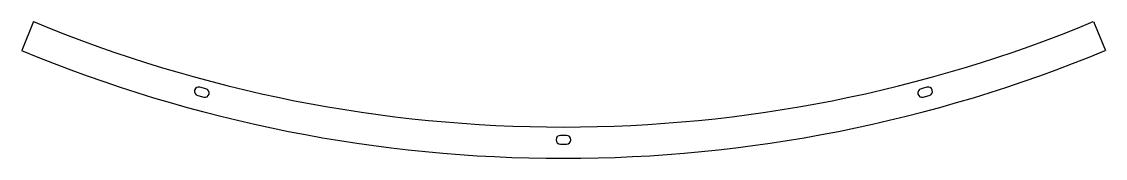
# Model space of a CAD drawing. Header units: millimetres. Extents: x 3434 to 5182, y 1197 to 1418.
import ezdxf

# ---------------------------------------------------------------- set-up
doc = ezdxf.new("R2010")
doc.units = ezdxf.units.MM

msp = doc.modelspace()

# ---------------------------------------------------------------- linework, layer by layer
for p, q in [((3453.4, 1417.6), (3434.1, 1370.9)), ((5162.9, 1417.6), (5182.2, 1370.9)), ((3731.4, 1309.3), (3721.7, 1311.9)), ((4894.5, 1311.9), (4884.9, 1309.3)), ((3718.1, 1298.4), (3727.8, 1295.8)), ((4888.5, 1295.8), (4898.2, 1298.4)), ((4313.1, 1234.1), (4303.1, 1234.1)), ((4303.1, 1220.1), (4313.1, 1220.1))]:
    msp.add_line(p, q)
for centre, radius, start, end in [((4308.1, 3481.1), 2233.5, 247.5, 292.5), ((4308.1, 3481.1), 2284, 247.5, 292.5), ((3719.9, 1305.2), 7, 75, 255), ((4896.3, 1305.2), 7, 285, 105), ((3729.6, 1302.6), 7, 255, 75), ((4886.7, 1302.6), 7, 105, 285), ((4303.1, 1227.1), 7, 90, 270), ((4313.1, 1227.1), 7, 270, 90)]:
    msp.add_arc(centre, radius, start, end)

doc.saveas('drawing.dxf')
